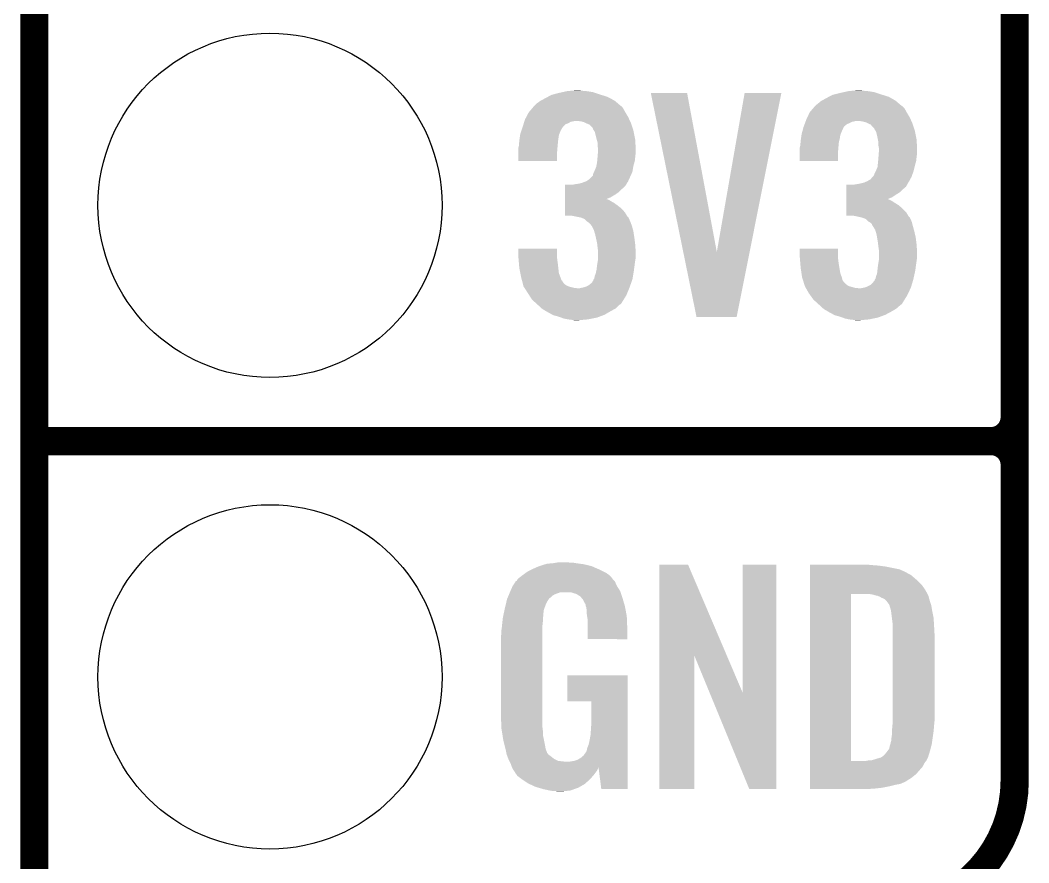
# Model space of a CAD drawing. Extents: x -1.3 to 24.2, y -3.9 to 53.4.
# Drawn here: x -1.35 to 4.09, y -1 to 3.54 of the extents above; entities that cross this region are included whole.
import ezdxf

# ---------------------------------------------------------------- set-up
doc = ezdxf.new("R2010")
doc.units = 0
doc.layers.get('0').update_dxf_attribs({"linetype": 'CONTINUOUS'})
for name, color, linetype in [('LIGHT_RANGER_14CLICK_V101_GKO', 10, 'CONTINUOUS'), ('LIGHT_RANGER_14CLICK_V101_GTO', 9, 'CONTINUOUS'), ('LIGHT_RANGER_14CLICK_V101_GTS', 11, 'CONTINUOUS')]:
    doc.layers.add(name, color=color, linetype=linetype)

# ---------------------------------------------------------------- blocks, each defined once
blk = doc.blocks.new('ROUND_58')
blk.add_circle((0, 0), 0.9271)

msp = doc.modelspace()

# ---------------------------------------------------------------- linework, layer by layer
at = {"layer": 'LIGHT_RANGER_14CLICK_V101_GKO', "const_width": 0.1524}
msp.add_lwpolyline([(-1.27, -3.81), (-1.27, 51.054)], dxfattribs=at)
at = {"layer": 'LIGHT_RANGER_14CLICK_V101_GTO', "const_width": 0.1524}
for points in [[(4.0132, -0.5588), (4.0132, 18.3388)], [(4.0132, 1.397), (4.0132, 3.683)], [(-1.27, 1.27), (3.8862, 1.27)], [(-1.27, 1.27), (3.8862, 1.27)]]:
    msp.add_lwpolyline(points, dxfattribs=at)
for points in [[(3.8862, 1.27, 0.4142136), (4.0132, 1.397)], [(4.0132, 1.143, 0.4142136), (3.8862, 1.27)], [(4.0132, 1.143, 0.4142136), (3.8862, 1.27)], [(3.302, -1.27, 0.4142136), (4.0132, -0.5588)]]:
    msp.add_lwpolyline(points, format="xyb", dxfattribs=at)
at = {"layer": 'LIGHT_RANGER_14CLICK_V101_GTO'}
for points in [[(1.57733, 3.149598), (1.600202, 3.15468), (1.739902, 3.149598), (1.70688, 3.15468)], [(1.600202, 3.15468), (1.62687, 3.15722), (1.70688, 3.15468), (1.678942, 3.15722)], [(1.62687, 3.15722), (1.653538, 3.15976), (1.678942, 3.15722), (1.668782, 3.15976)], [(3.09371, 3.149598), (3.116582, 3.15468), (3.256282, 3.149598), (3.22326, 3.15468)], [(3.116582, 3.15468), (3.14325, 3.15722), (3.22326, 3.15468), (3.19532, 3.15722)], [(3.14325, 3.15722), (3.169918, 3.15976), (3.19532, 3.15722), (3.182622, 3.15976)], [(1.43764, 3.08864), (1.45542, 3.101342), (1.87475, 3.08864), (1.859736, 3.101342)], [(1.45542, 3.101342), (1.460072, 3.10388), (1.859736, 3.101342), (1.856736, 3.10388)], [(1.460072, 3.10388), (1.48336, 3.11658), (1.856736, 3.10388), (1.832928, 3.11658)], [(1.48336, 3.11658), (1.49751, 3.1242), (1.832928, 3.11658), (1.818642, 3.1242)], [(1.49751, 3.1242), (1.516382, 3.134362), (1.818642, 3.1242), (1.786122, 3.134362)], [(1.516382, 3.134362), (1.5259, 3.1369), (1.786122, 3.134362), (1.778, 3.1369)], [(1.5259, 3.1369), (1.55448, 3.14452), (1.778, 3.1369), (1.755138, 3.14452)], [(1.55448, 3.14452), (1.57733, 3.149598), (1.755138, 3.14452), (1.739902, 3.149598)], [(2.052348, 3.1445), (2.052344, 3.144516), (2.247904, 3.1445), (2.052344, 3.144516)], [(2.2271, 2.288672), (2.052348, 3.1445), (2.407944, 2.288672), (2.247904, 3.1445)], [(2.407944, 2.288672), (2.557794, 3.144492), (2.584716, 2.288672), (2.755896, 3.144492)], [(2.557794, 3.144492), (2.5578, 3.14452), (2.755896, 3.144492), (2.5578, 3.14452)], [(2.95402, 3.08864), (2.969262, 3.101342), (3.38859, 3.08864), (3.373576, 3.101342)], [(2.969262, 3.101342), (2.973914, 3.10388), (3.373576, 3.101342), (3.370576, 3.10388)], [(2.973914, 3.10388), (2.9972, 3.11658), (3.370576, 3.10388), (3.348356, 3.11658)], [(2.9972, 3.11658), (3.01135, 3.1242), (3.348356, 3.11658), (3.335022, 3.1242)], [(3.01135, 3.1242), (3.030224, 3.134362), (3.335022, 3.1242), (3.302502, 3.134362)], [(3.030224, 3.134362), (3.040376, 3.1369), (3.302502, 3.134362), (3.29438, 3.1369)], [(3.040376, 3.1369), (3.07086, 3.14452), (3.29438, 3.1369), (3.271518, 3.14452)], [(3.07086, 3.14452), (3.09371, 3.149598), (3.271518, 3.14452), (3.256282, 3.149598)], [(1.394462, 3.04038), (1.413802, 3.06324), (1.91516, 3.04038), (1.902462, 3.06324)], [(1.413802, 3.06324), (1.422396, 3.073396), (1.902462, 3.06324), (1.894838, 3.073396)], [(1.422396, 3.073396), (1.422398, 3.073398), (1.894838, 3.073396), (1.894836, 3.073398)], [(1.422398, 3.073398), (1.424938, 3.075938), (1.894836, 3.073398), (1.889764, 3.075938)], [(1.424938, 3.075938), (1.43764, 3.08864), (1.889764, 3.075938), (1.87475, 3.08864)], [(2.9083, 3.04038), (2.92764, 3.063238), (3.43154, 3.04038), (3.418842, 3.063238)], [(2.92764, 3.063238), (2.936238, 3.073398), (3.418842, 3.063238), (3.408678, 3.073398)], [(2.936238, 3.073398), (2.938778, 3.075938), (3.408678, 3.073398), (3.403604, 3.075938)], [(2.938778, 3.075938), (2.941322, 3.078482), (3.403604, 3.075938), (3.400598, 3.078482)], [(2.941322, 3.078482), (2.95402, 3.08864), (3.400598, 3.078482), (3.38859, 3.08864)], [(1.37017, 2.98958), (1.371758, 2.99466), (1.620518, 2.98958), (1.645918, 2.99466)], [(1.371758, 2.99466), (1.37414, 3.002282), (1.939778, 2.99466), (1.93626, 3.002282)], [(1.37414, 3.002282), (1.380912, 3.014978), (1.93626, 3.002282), (1.9304, 3.014978)], [(1.380912, 3.014978), (1.39446, 3.040376), (1.9304, 3.014978), (1.915164, 3.040376)], [(1.39446, 3.040376), (1.394462, 3.04038), (1.915164, 3.040376), (1.91516, 3.04038)], [(1.676398, 2.99212), (1.653538, 2.99466), (1.94095, 2.99212), (1.939778, 2.99466)], [(1.694178, 2.987042), (1.676398, 2.99212), (1.943294, 2.987042), (1.94095, 2.99212)], [(2.885756, 2.989578), (2.88671, 2.99212), (3.136898, 2.989578), (3.1496, 2.99212)], [(2.88671, 2.99212), (2.887662, 2.99466), (3.1496, 2.99212), (3.159758, 2.99466)], [(2.887662, 2.99466), (2.89052, 3.00228), (3.456158, 2.99466), (3.452642, 3.00228)], [(2.89052, 3.00228), (2.896446, 3.014978), (3.452642, 3.00228), (3.44678, 3.014978)], [(2.896446, 3.014978), (2.9083, 3.040378), (3.44678, 3.014978), (3.431542, 3.040378)], [(2.9083, 3.040378), (2.9083, 3.04038), (3.431542, 3.040378), (3.43154, 3.04038)], [(3.190238, 2.99212), (3.169918, 2.99466), (3.45733, 2.99212), (3.456158, 2.99466)], [(3.210558, 2.987042), (3.190238, 2.99212), (3.459674, 2.987042), (3.45733, 2.99212)], [(1.348742, 2.923542), (1.355512, 2.943856), (1.559054, 2.923542), (1.56718, 2.943856)], [(1.355512, 2.943856), (1.356358, 2.946394), (1.56718, 2.943856), (1.569714, 2.946394)], [(1.356358, 2.946394), (1.357206, 2.948938), (1.569714, 2.946394), (1.56972, 2.948938)], [(1.357206, 2.948938), (1.36144, 2.96164), (1.56972, 2.948938), (1.578186, 2.96164)], [(1.36144, 2.96164), (1.362232, 2.96418), (1.578186, 2.96164), (1.57988, 2.96418)], [(1.362232, 2.96418), (1.3662, 2.976876), (1.57988, 2.96418), (1.59258, 2.976876)], [(1.3662, 2.976876), (1.367788, 2.98196), (1.59258, 2.976876), (1.607822, 2.98196)], [(1.367788, 2.98196), (1.37017, 2.98958), (1.607822, 2.98196), (1.620518, 2.98958)], [(1.704346, 2.981958), (1.694178, 2.987042), (1.94564, 2.981958), (1.943294, 2.987042)], [(1.70942, 2.97942), (1.704346, 2.981958), (1.946486, 2.97942), (1.94564, 2.981958)], [(1.722116, 2.97434), (1.70942, 2.97942), (1.94818, 2.97434), (1.946486, 2.97942)], [(1.737358, 2.959098), (1.722116, 2.97434), (1.95326, 2.959098), (1.94818, 2.97434)], [(1.739898, 2.954024), (1.737358, 2.959098), (1.954952, 2.954024), (1.95326, 2.959098)], [(1.7399, 2.951482), (1.739898, 2.954024), (1.9558, 2.951482), (1.954952, 2.954024)], [(1.744984, 2.943858), (1.7399, 2.951482), (1.95834, 2.943858), (1.9558, 2.951482)], [(1.750058, 2.936244), (1.744984, 2.943858), (1.959864, 2.936244), (1.95834, 2.943858)], [(1.75514, 2.91592), (1.750058, 2.936244), (1.963928, 2.91592), (1.959864, 2.936244)], [(2.86512, 2.923542), (2.870536, 2.943856), (3.075434, 2.923542), (3.08356, 2.943856)], [(2.870536, 2.943856), (2.871214, 2.946394), (3.08356, 2.943856), (3.086094, 2.946394)], [(2.871214, 2.946394), (2.871892, 2.948936), (3.086094, 2.946394), (3.0861, 2.948936)], [(2.871892, 2.948936), (2.87528, 2.96164), (3.0861, 2.948936), (3.09245, 2.96164)], [(2.87528, 2.96164), (2.87623, 2.964176), (3.09245, 2.96164), (3.093718, 2.964176)], [(2.87623, 2.964176), (2.880994, 2.976878), (3.093718, 2.964176), (3.108962, 2.976878)], [(2.880994, 2.976878), (2.8829, 2.98196), (3.108962, 2.976878), (3.12166, 2.98196)], [(2.8829, 2.98196), (2.885756, 2.989578), (3.12166, 2.98196), (3.136898, 2.989578)], [(3.220726, 2.981958), (3.210558, 2.987042), (3.46202, 2.981958), (3.459674, 2.987042)], [(3.2258, 2.97942), (3.220726, 2.981958), (3.462866, 2.97942), (3.46202, 2.981958)], [(3.238494, 2.974342), (3.2258, 2.97942), (3.46456, 2.974342), (3.462866, 2.97942)], [(3.24358, 2.96672), (3.238494, 2.974342), (3.4671, 2.96672), (3.46456, 2.974342)], [(3.256274, 2.954026), (3.24358, 2.96672), (3.471332, 2.954026), (3.4671, 2.96672)], [(3.25628, 2.951482), (3.256274, 2.954026), (3.47218, 2.951482), (3.471332, 2.954026)], [(3.261364, 2.943858), (3.25628, 2.951482), (3.47472, 2.943858), (3.47218, 2.951482)], [(3.266438, 2.936244), (3.261364, 2.943858), (3.476244, 2.936244), (3.47472, 2.943858)], [(3.27152, 2.91592), (3.266438, 2.936244), (3.480308, 2.91592), (3.476244, 2.936244)], [(1.342966, 2.88036), (1.34366, 2.88798), (1.55194, 2.88036), (1.552892, 2.88798)], [(1.34366, 2.88798), (1.345474, 2.90068), (1.552892, 2.88798), (1.55448, 2.90068)], [(1.345474, 2.90068), (1.348014, 2.918456), (1.55448, 2.90068), (1.55702, 2.918456)], [(1.348014, 2.918456), (1.348742, 2.923542), (1.55702, 2.918456), (1.559054, 2.923542)], [(1.761238, 2.893058), (1.75514, 2.91592), (1.9685, 2.893058), (1.963928, 2.91592)], [(1.7653, 2.877824), (1.761238, 2.893058), (1.969226, 2.877824), (1.9685, 2.893058)], [(2.859346, 2.880358), (2.86004, 2.88798), (3.06578, 2.880358), (3.067684, 2.88798)], [(2.86004, 2.88798), (2.861854, 2.90068), (3.067684, 2.88798), (3.07086, 2.90068)], [(2.861854, 2.90068), (2.864392, 2.918456), (3.07086, 2.90068), (3.0734, 2.918456)], [(2.864392, 2.918456), (2.86512, 2.923542), (3.0734, 2.918456), (3.075434, 2.923542)], [(3.276094, 2.893058), (3.27152, 2.91592), (3.48488, 2.893058), (3.480308, 2.91592)], [(3.27914, 2.877822), (3.276094, 2.893058), (3.485606, 2.877822), (3.48488, 2.893058)], [(1.33858, 2.849882), (1.339214, 2.85242), (1.549188, 2.849882), (1.5494, 2.85242)], [(1.33858, 2.821942), (1.33858, 2.849882), (1.54686, 2.821942), (1.549188, 2.849882)], [(1.339214, 2.85242), (1.34112, 2.860042), (1.5494, 2.85242), (1.550092, 2.860042)], [(1.34112, 2.860042), (1.342966, 2.88036), (1.550092, 2.860042), (1.55194, 2.88036)], [(1.7653, 2.860042), (1.7653, 2.877824), (1.970074, 2.860042), (1.969226, 2.877824)], [(1.76784, 2.847342), (1.7653, 2.860042), (1.970678, 2.847342), (1.970074, 2.860042)], [(1.767058, 2.82194), (1.76784, 2.832098), (1.97104, 2.82194), (1.97104, 2.832098)], [(1.76784, 2.83972), (1.76784, 2.847342), (1.97104, 2.83972), (1.970678, 2.847342)], [(1.76784, 2.832098), (1.76784, 2.83972), (1.97104, 2.832098), (1.97104, 2.83972)], [(2.85496, 2.849882), (2.855594, 2.85242), (3.063028, 2.849882), (3.06324, 2.85242)], [(2.85496, 2.821942), (2.85496, 2.849882), (3.0607, 2.821942), (3.063028, 2.849882)], [(2.855594, 2.85242), (2.8575, 2.860042), (3.06324, 2.85242), (3.063932, 2.860042)], [(2.8575, 2.860042), (2.859346, 2.880358), (3.063932, 2.860042), (3.06578, 2.880358)], [(3.27914, 2.860042), (3.27914, 2.877822), (3.486454, 2.860042), (3.485606, 2.877822)], [(3.28168, 2.847342), (3.27914, 2.860042), (3.487058, 2.847342), (3.486454, 2.860042)], [(3.280898, 2.82194), (3.28168, 2.832098), (3.48742, 2.82194), (3.48742, 2.832098)], [(3.28168, 2.83972), (3.28168, 2.847342), (3.48742, 2.83972), (3.487058, 2.847342)], [(3.28168, 2.832098), (3.28168, 2.83972), (3.48742, 2.832098), (3.48742, 2.83972)], [(1.33858, 2.778784), (1.33858, 2.821942), (1.546836, 2.778784), (1.54686, 2.821942)], [(1.546836, 2.77876), (1.33858, 2.778784), (1.546836, 2.77876), (1.546836, 2.778784)], [(1.76276, 2.77114), (1.763452, 2.778758), (1.963882, 2.77114), (1.96596, 2.778758)], [(1.763452, 2.778758), (1.7653, 2.79908), (1.96596, 2.778758), (1.968216, 2.79908)], [(1.7653, 2.79908), (1.765494, 2.80162), (1.968216, 2.79908), (1.9685, 2.80162)], [(1.765494, 2.80162), (1.767058, 2.82194), (1.9685, 2.80162), (1.97104, 2.82194)], [(2.85496, 2.778784), (2.85496, 2.821942), (3.060676, 2.778784), (3.0607, 2.821942)], [(3.060676, 2.77876), (2.85496, 2.778784), (3.060676, 2.77876), (3.060676, 2.778784)], [(3.2766, 2.77114), (3.277292, 2.778758), (3.480262, 2.77114), (3.48234, 2.778758)], [(3.277292, 2.778758), (3.27914, 2.79908), (3.48234, 2.778758), (3.484596, 2.79908)], [(3.27914, 2.79908), (3.279334, 2.80162), (3.484596, 2.79908), (3.48488, 2.80162)], [(3.279334, 2.80162), (3.280898, 2.82194), (3.48488, 2.80162), (3.48742, 2.82194)], [(1.742442, 2.712722), (1.746248, 2.720338), (1.949794, 2.712722), (1.953258, 2.720338)], [(1.746248, 2.720338), (1.75006, 2.72796), (1.953258, 2.720338), (1.954528, 2.72796)], [(1.75006, 2.72796), (1.75768, 2.745742), (1.954528, 2.72796), (1.957492, 2.745742)], [(1.75768, 2.745742), (1.758694, 2.75082), (1.957492, 2.745742), (1.95834, 2.75082)], [(1.758694, 2.75082), (1.76276, 2.77114), (1.95834, 2.75082), (1.963882, 2.77114)], [(3.25882, 2.71272), (3.26263, 2.72034), (3.464326, 2.71272), (3.467098, 2.72034)], [(3.26263, 2.72034), (3.26644, 2.72796), (3.467098, 2.72034), (3.469002, 2.72796)], [(3.26644, 2.72796), (3.27406, 2.745744), (3.469002, 2.72796), (3.47345, 2.745744)], [(3.27406, 2.745744), (3.274566, 2.75082), (3.47345, 2.745744), (3.47472, 2.75082)], [(3.274566, 2.75082), (3.2766, 2.77114), (3.47472, 2.75082), (3.480262, 2.77114)], [(1.68402, 2.66192), (1.690796, 2.664462), (1.92532, 2.66192), (1.927858, 2.664462)], [(1.690796, 2.664462), (1.704342, 2.669542), (1.927858, 2.664462), (1.930166, 2.669542)], [(1.704342, 2.669542), (1.719582, 2.679702), (1.930166, 2.669542), (1.934784, 2.679702)], [(1.719582, 2.679702), (1.739902, 2.700022), (1.934784, 2.679702), (1.944022, 2.700022)], [(1.739902, 2.700022), (1.742442, 2.712722), (1.944022, 2.700022), (1.949794, 2.712722)], [(3.200402, 2.661922), (3.20633, 2.664462), (3.439162, 2.661922), (3.441698, 2.664462)], [(3.20633, 2.664462), (3.218182, 2.66954), (3.441698, 2.664462), (3.444468, 2.66954)], [(3.218182, 2.66954), (3.235958, 2.679704), (3.444468, 2.66954), (3.450014, 2.679704)], [(3.235958, 2.679704), (3.24654, 2.692398), (3.450014, 2.679704), (3.45694, 2.692398)], [(3.24654, 2.692398), (3.248658, 2.694938), (3.45694, 2.692398), (3.457862, 2.694938)], [(3.248658, 2.694938), (3.25374, 2.700024), (3.457862, 2.694938), (3.459712, 2.700024)], [(3.25374, 2.700024), (3.25882, 2.71272), (3.459712, 2.700024), (3.464326, 2.71272)], [(1.590056, 2.59842), (1.590058, 2.61112), (1.861822, 2.59842), (1.8796, 2.61112)], [(1.590058, 2.61112), (1.59006, 2.626362), (1.8796, 2.61112), (1.894842, 2.626362)], [(1.59006, 2.626362), (1.590062, 2.639058), (1.894842, 2.626362), (1.910078, 2.639058)], [(1.590062, 2.639058), (1.590064, 2.65176), (1.910078, 2.639058), (1.920238, 2.65176)], [(1.635762, 2.65176), (1.63577, 2.651762), (1.920238, 2.65176), (1.92024, 2.651762)], [(1.63577, 2.651762), (1.64846, 2.6543), (1.92024, 2.651762), (1.921508, 2.6543)], [(1.64846, 2.6543), (1.666242, 2.65684), (1.921508, 2.6543), (1.922778, 2.65684)], [(1.666242, 2.65684), (1.684006, 2.661916), (1.922778, 2.65684), (1.925318, 2.661916)], [(1.684006, 2.661916), (1.68402, 2.66192), (1.925318, 2.661916), (1.92532, 2.66192)], [(3.106436, 2.59842), (3.106438, 2.61112), (3.37566, 2.59842), (3.395978, 2.61112)], [(3.106438, 2.61112), (3.10644, 2.626362), (3.395978, 2.61112), (3.411222, 2.626362)], [(3.10644, 2.626362), (3.106442, 2.639058), (3.411222, 2.626362), (3.426456, 2.639058)], [(3.106442, 2.639058), (3.106444, 2.65176), (3.426456, 2.639058), (3.434078, 2.65176)], [(3.149602, 2.65176), (3.149612, 2.651762), (3.434078, 2.65176), (3.43408, 2.651762)], [(3.149612, 2.651762), (3.18008, 2.65684), (3.43408, 2.651762), (3.436618, 2.65684)], [(3.18008, 2.65684), (3.200378, 2.661916), (3.436618, 2.65684), (3.439158, 2.661916)], [(3.200378, 2.661916), (3.200402, 2.661922), (3.439158, 2.661916), (3.439162, 2.661922)], [(1.590048, 2.5527), (1.59005, 2.56286), (1.854202, 2.5527), (1.83642, 2.56286)], [(1.59005, 2.56286), (1.590052, 2.57048), (1.83642, 2.56286), (1.823722, 2.57048)], [(1.590052, 2.57302), (1.590054, 2.58318), (1.811144, 2.57302), (1.836424, 2.58318)], [(1.590052, 2.57048), (1.590052, 2.57302), (1.823722, 2.57048), (1.813562, 2.57302)], [(1.590054, 2.58318), (1.590056, 2.59842), (1.836424, 2.58318), (1.861822, 2.59842)], [(3.106428, 2.5527), (3.10643, 2.562858), (3.36804, 2.5527), (3.352802, 2.562858)], [(3.10643, 2.562858), (3.106432, 2.57048), (3.352802, 2.562858), (3.33756, 2.57048)], [(3.106432, 2.57302), (3.106434, 2.58318), (3.327524, 2.57302), (3.352802, 2.58318)], [(3.106432, 2.573018), (3.106432, 2.57302), (3.329942, 2.573018), (3.327524, 2.57302)], [(3.106432, 2.57048), (3.106432, 2.573018), (3.33756, 2.57048), (3.329942, 2.573018)], [(3.106434, 2.58318), (3.106436, 2.59842), (3.352802, 2.58318), (3.37566, 2.59842)], [(1.59004, 2.484144), (1.590042, 2.501898), (1.923284, 2.484144), (1.912622, 2.501898)], [(1.590042, 2.501898), (1.590044, 2.52222), (1.912622, 2.501898), (1.894842, 2.52222)], [(1.590044, 2.52222), (1.590046, 2.54), (1.894842, 2.52222), (1.87198, 2.54)], [(1.590046, 2.54), (1.590048, 2.5527), (1.87198, 2.54), (1.854202, 2.5527)], [(3.10642, 2.484144), (3.106422, 2.501898), (3.439664, 2.484144), (3.429002, 2.501898)], [(3.106422, 2.501898), (3.106424, 2.522222), (3.429002, 2.501898), (3.40868, 2.522222)], [(3.106424, 2.522222), (3.106426, 2.54), (3.40868, 2.522222), (3.388362, 2.54)], [(3.106426, 2.54), (3.106428, 2.5527), (3.388362, 2.54), (3.36804, 2.5527)], [(1.625598, 2.48412), (1.59004, 2.484144), (1.923298, 2.48412), (1.923284, 2.484144)], [(1.663698, 2.4765), (1.625598, 2.48412), (1.927872, 2.4765), (1.923298, 2.48412)], [(1.663778, 2.476484), (1.663698, 2.4765), (1.930406, 2.476484), (1.927872, 2.4765)], [(1.676398, 2.47396), (1.663778, 2.476484), (1.93167, 2.47396), (1.930406, 2.476484)], [(1.694176, 2.466342), (1.676398, 2.47396), (1.93548, 2.466342), (1.93167, 2.47396)], [(1.69418, 2.46634), (1.694176, 2.466342), (1.93548, 2.46634), (1.93548, 2.466342)], [(1.706878, 2.453642), (1.69418, 2.46634), (1.940922, 2.453642), (1.93548, 2.46634)], [(1.715348, 2.44856), (1.706878, 2.453642), (1.9431, 2.44856), (1.940922, 2.453642)], [(1.719578, 2.446022), (1.715348, 2.44856), (1.944052, 2.446022), (1.9431, 2.44856)], [(1.727198, 2.438402), (1.719578, 2.446022), (1.94691, 2.438402), (1.944052, 2.446022)], [(3.141978, 2.48412), (3.10642, 2.484144), (3.439678, 2.48412), (3.439664, 2.484144)], [(3.16738, 2.47904), (3.141978, 2.48412), (3.442728, 2.47904), (3.439678, 2.48412)], [(3.17881, 2.4765), (3.16738, 2.47904), (3.444252, 2.4765), (3.442728, 2.47904)], [(3.178882, 2.476484), (3.17881, 2.4765), (3.446786, 2.476484), (3.444252, 2.4765)], [(3.190238, 2.47396), (3.178882, 2.476484), (3.44805, 2.47396), (3.446786, 2.476484)], [(3.210556, 2.46634), (3.190238, 2.47396), (3.45186, 2.46634), (3.44805, 2.47396)], [(3.223258, 2.453642), (3.210556, 2.46634), (3.457302, 2.453642), (3.45186, 2.46634)], [(3.231732, 2.448558), (3.223258, 2.453642), (3.45948, 2.448558), (3.457302, 2.453642)], [(3.235958, 2.446022), (3.231732, 2.448558), (3.460116, 2.446022), (3.45948, 2.448558)], [(3.243576, 2.4384), (3.235958, 2.446022), (3.46202, 2.4384), (3.460116, 2.446022)], [(1.73228, 2.43078), (1.727198, 2.438402), (1.949768, 2.43078), (1.94691, 2.438402)], [(1.734816, 2.428242), (1.73228, 2.43078), (1.950718, 2.428242), (1.949768, 2.43078)], [(1.734818, 2.428238), (1.734816, 2.428242), (1.95072, 2.428238), (1.950718, 2.428242)], [(1.74498, 2.40792), (1.734818, 2.428238), (1.956262, 2.40792), (1.95072, 2.428238)], [(1.747266, 2.4003), (1.74498, 2.40792), (1.95834, 2.4003), (1.956262, 2.40792)], [(1.7526, 2.382518), (1.747266, 2.4003), (1.961076, 2.382518), (1.95834, 2.4003)], [(3.24612, 2.430784), (3.243576, 2.4384), (3.463924, 2.430784), (3.46202, 2.4384)], [(3.248658, 2.428242), (3.24612, 2.430784), (3.46456, 2.428242), (3.463924, 2.430784)], [(3.24866, 2.42824), (3.248658, 2.428242), (3.46456, 2.42824), (3.46456, 2.428242)], [(3.261358, 2.407922), (3.24866, 2.42824), (3.470102, 2.407922), (3.46456, 2.42824)], [(3.263646, 2.4003), (3.261358, 2.407922), (3.47218, 2.4003), (3.470102, 2.407922)], [(3.26898, 2.382522), (3.263646, 2.4003), (3.476284, 2.382522), (3.47218, 2.4003)], [(1.755988, 2.36728), (1.7526, 2.382518), (1.96342, 2.36728), (1.961076, 2.382518)], [(1.76276, 2.3368), (1.755988, 2.36728), (1.96723, 2.3368), (1.96342, 2.36728)], [(3.271522, 2.367278), (3.26898, 2.382522), (3.4798, 2.367278), (3.476284, 2.382522)], [(3.2766, 2.3368), (3.271522, 2.367278), (3.48361, 2.3368), (3.4798, 2.367278)], [(1.33858, 2.263138), (1.338602, 2.306296), (1.54686, 2.263138), (1.54686, 2.306296)], [(1.338602, 2.306296), (1.338604, 2.30632), (1.54686, 2.306296), (1.338604, 2.30632)], [(1.76389, 2.32664), (1.76276, 2.3368), (1.9685, 2.32664), (1.96723, 2.3368)], [(1.7653, 2.31394), (1.76389, 2.32664), (1.969294, 2.31394), (1.9685, 2.32664)], [(1.76784, 2.29616), (1.7653, 2.31394), (1.970406, 2.29616), (1.969294, 2.31394)], [(1.76784, 2.286002), (1.76784, 2.29616), (1.97104, 2.286002), (1.970406, 2.29616)], [(1.76784, 2.258058), (1.76784, 2.286002), (1.97104, 2.258058), (1.97104, 2.286002)], [(2.298696, 1.93804), (2.2271, 2.288672), (2.514584, 1.93804), (2.584716, 2.288672)], [(2.85496, 2.263138), (2.854982, 2.306296), (3.0607, 2.263138), (3.0607, 2.306296)], [(2.854982, 2.306296), (2.854984, 2.30632), (3.0607, 2.306296), (2.854984, 2.30632)], [(3.27773, 2.32664), (3.2766, 2.3368), (3.48488, 2.32664), (3.48361, 2.3368)], [(3.27914, 2.31394), (3.27773, 2.32664), (3.485674, 2.31394), (3.48488, 2.32664)], [(3.28168, 2.29616), (3.27914, 2.31394), (3.486786, 2.29616), (3.485674, 2.31394)], [(3.28168, 2.286002), (3.28168, 2.29616), (3.48742, 2.286002), (3.486786, 2.29616)], [(3.28168, 2.258058), (3.28168, 2.286002), (3.48742, 2.258058), (3.48742, 2.286002)], [(1.339004, 2.25806), (1.33858, 2.263138), (1.54686, 2.25806), (1.54686, 2.263138)], [(1.340698, 2.23774), (1.339004, 2.25806), (1.5494, 2.23774), (1.54686, 2.25806)], [(1.34218, 2.21996), (1.340698, 2.23774), (1.55194, 2.21996), (1.5494, 2.23774)], [(1.764028, 2.22504), (1.766992, 2.24282), (1.96596, 2.22504), (1.9685, 2.24282)], [(1.766992, 2.24282), (1.76784, 2.247902), (1.9685, 2.24282), (1.969346, 2.247902)], [(1.76784, 2.247902), (1.76784, 2.258058), (1.969346, 2.247902), (1.97104, 2.258058)], [(2.855384, 2.25806), (2.85496, 2.263138), (3.0607, 2.25806), (3.0607, 2.263138)], [(2.857078, 2.23774), (2.855384, 2.25806), (3.06324, 2.23774), (3.0607, 2.25806)], [(2.85856, 2.21996), (2.857078, 2.23774), (3.06578, 2.21996), (3.06324, 2.23774)], [(3.277868, 2.22504), (3.280832, 2.24282), (3.48234, 2.22504), (3.48488, 2.24282)], [(3.280832, 2.24282), (3.28168, 2.247902), (3.48488, 2.24282), (3.485726, 2.247902)], [(3.28168, 2.247902), (3.28168, 2.258058), (3.485726, 2.247902), (3.48742, 2.258058)], [(1.34366, 2.20218), (1.34218, 2.21996), (1.553918, 2.20218), (1.55194, 2.21996)], [(1.34925, 2.174236), (1.34366, 2.20218), (1.557022, 2.174236), (1.553918, 2.20218)], [(1.75514, 2.171702), (1.758526, 2.18694), (1.958338, 2.171702), (1.96088, 2.18694)], [(1.758526, 2.18694), (1.76022, 2.194562), (1.96088, 2.18694), (1.961896, 2.194562)], [(1.76022, 2.194562), (1.76276, 2.21742), (1.961896, 2.194562), (1.964944, 2.21742)], [(1.76276, 2.21742), (1.764028, 2.22504), (1.964944, 2.21742), (1.96596, 2.22504)], [(2.86004, 2.20218), (2.85856, 2.21996), (3.068744, 2.20218), (3.06578, 2.21996)], [(2.864232, 2.174238), (2.86004, 2.20218), (3.073402, 2.174238), (3.068744, 2.20218)], [(3.27152, 2.171702), (3.273212, 2.186942), (3.473872, 2.171702), (3.47726, 2.186942)], [(3.273212, 2.186942), (3.2766, 2.21742), (3.47726, 2.186942), (3.481322, 2.21742)], [(3.2766, 2.21742), (3.277868, 2.22504), (3.481322, 2.21742), (3.48234, 2.22504)], [(1.35382, 2.151378), (1.34925, 2.174236), (1.565604, 2.151378), (1.557022, 2.174236)], [(1.358498, 2.1336), (1.35382, 2.151378), (1.572278, 2.1336), (1.565604, 2.151378)], [(1.358502, 2.133584), (1.358498, 2.1336), (1.574806, 2.133584), (1.572278, 2.1336)], [(1.359836, 2.128518), (1.358502, 2.133584), (1.577342, 2.128518), (1.574806, 2.133584)], [(1.36184, 2.120898), (1.359836, 2.128518), (1.582422, 2.120898), (1.577342, 2.128518)], [(1.363846, 2.113278), (1.36184, 2.120898), (1.590042, 2.113278), (1.582422, 2.120898)], [(1.71958, 2.11074), (1.734822, 2.123444), (1.9425, 2.11074), (1.946984, 2.123444)], [(1.734822, 2.123444), (1.74244, 2.136142), (1.946984, 2.123444), (1.951464, 2.136142)], [(1.74244, 2.136142), (1.742444, 2.138686), (1.951464, 2.136142), (1.952362, 2.138686)], [(1.742444, 2.138686), (1.744132, 2.14122), (1.952362, 2.138686), (1.953258, 2.14122)], [(1.744132, 2.14122), (1.747522, 2.1463), (1.953258, 2.14122), (1.954104, 2.1463)], [(1.747522, 2.1463), (1.750062, 2.159002), (1.954104, 2.1463), (1.956222, 2.159002)], [(1.750062, 2.159002), (1.75514, 2.171702), (1.956222, 2.159002), (1.958338, 2.171702)], [(2.86728, 2.153918), (2.864232, 2.174238), (3.08102, 2.153918), (3.073402, 2.174238)], [(2.86766, 2.151382), (2.86728, 2.153918), (3.081658, 2.151382), (3.08102, 2.153918)], [(2.873276, 2.1336), (2.86766, 2.151382), (3.08612, 2.1336), (3.081658, 2.151382)], [(2.87328, 2.133584), (2.873276, 2.1336), (3.088646, 2.133584), (3.08612, 2.1336)], [(2.874878, 2.128522), (2.87328, 2.133584), (3.091182, 2.128522), (3.088646, 2.133584)], [(2.879692, 2.11328), (2.874878, 2.128522), (3.106422, 2.11328), (3.091182, 2.128522)], [(3.235958, 2.110742), (3.248662, 2.123442), (3.458134, 2.110742), (3.46187, 2.123442)], [(3.248662, 2.123442), (3.25882, 2.136144), (3.46187, 2.123442), (3.465606, 2.136144)], [(3.25882, 2.136144), (3.258824, 2.138686), (3.465606, 2.136144), (3.466354, 2.138686)], [(3.258824, 2.138686), (3.260512, 2.14122), (3.466354, 2.138686), (3.4671, 2.14122)], [(3.260512, 2.14122), (3.263902, 2.1463), (3.4671, 2.14122), (3.468228, 2.1463)], [(3.263902, 2.1463), (3.266442, 2.159002), (3.468228, 2.1463), (3.47105, 2.159002)], [(3.266442, 2.159002), (3.27152, 2.171702), (3.47105, 2.159002), (3.473872, 2.171702)], [(1.36585, 2.10566), (1.363846, 2.113278), (1.602738, 2.10566), (1.590042, 2.113278)], [(1.366518, 2.103118), (1.36585, 2.10566), (1.61037, 2.103118), (1.602738, 2.10566)], [(1.36815, 2.100582), (1.366518, 2.103118), (1.61798, 2.100582), (1.61037, 2.103118)], [(1.371416, 2.0955), (1.36815, 2.100582), (1.638302, 2.0955), (1.61798, 2.100582)], [(1.37305, 2.09296), (1.371416, 2.0955), (1.658622, 2.09296), (1.638302, 2.0955)], [(1.397546, 2.05486), (1.37305, 2.09296), (1.920238, 2.05486), (1.935926, 2.09296)], [(1.668782, 2.09296), (1.67894, 2.0955), (1.935926, 2.09296), (1.936972, 2.0955)], [(1.67894, 2.0955), (1.69164, 2.098042), (1.936972, 2.0955), (1.93802, 2.098042)], [(1.69164, 2.098042), (1.706882, 2.10312), (1.93802, 2.098042), (1.939812, 2.10312)], [(1.706882, 2.10312), (1.71958, 2.11074), (1.939812, 2.10312), (1.9425, 2.11074)], [(2.882098, 2.105658), (2.879692, 2.11328), (3.11658, 2.105658), (3.106422, 2.11328)], [(2.882898, 2.103122), (2.882098, 2.105658), (3.12546, 2.103122), (3.11658, 2.105658)], [(2.887254, 2.0955), (2.882898, 2.103122), (3.152142, 2.0955), (3.12546, 2.103122)], [(2.888706, 2.09296), (2.887254, 2.0955), (3.175002, 2.09296), (3.152142, 2.0955)], [(2.903218, 2.06756), (2.888706, 2.09296), (3.440054, 2.06756), (3.452008, 2.09296)], [(2.912292, 2.05486), (2.903218, 2.06756), (3.434078, 2.05486), (3.440054, 2.06756)], [(3.182622, 2.09296), (3.208012, 2.09804), (3.452008, 2.09296), (3.4544, 2.09804)], [(3.208012, 2.09804), (3.208022, 2.098042), (3.4544, 2.09804), (3.4544, 2.098042)], [(3.208022, 2.098042), (3.22072, 2.10312), (3.4544, 2.098042), (3.455894, 2.10312)], [(3.22072, 2.10312), (3.235958, 2.110742), (3.455894, 2.10312), (3.458134, 2.110742)], [(1.41224, 2.032004), (1.397546, 2.05486), (1.905954, 2.032004), (1.920238, 2.05486)], [(1.431802, 2.01422), (1.41224, 2.032004), (1.894842, 2.01422), (1.905954, 2.032004)], [(1.43739, 2.00914), (1.431802, 2.01422), (1.892294, 2.00914), (1.894842, 2.01422)], [(2.92862, 2.032002), (2.912292, 2.05486), (3.419792, 2.032002), (3.434078, 2.05486)], [(2.94818, 2.01422), (2.92862, 2.032002), (3.408682, 2.01422), (3.419792, 2.032002)], [(2.953766, 2.009142), (2.94818, 2.01422), (3.406136, 2.009142), (3.408682, 2.01422)], [(1.445774, 2.001518), (1.43739, 2.00914), (1.879598, 2.001518), (1.892294, 2.00914)], [(1.46533, 1.983738), (1.445774, 2.001518), (1.861818, 1.983738), (1.879598, 2.001518)], [(1.468118, 1.981202), (1.46533, 1.983738), (1.857168, 1.981202), (1.861818, 1.983738)], [(1.489892, 1.9685), (1.468118, 1.981202), (1.83388, 1.9685), (1.857168, 1.981202)], [(1.4986, 1.96342), (1.489892, 1.9685), (1.825172, 1.96342), (1.83388, 1.9685)], [(1.521882, 1.95072), (1.4986, 1.96342), (1.803404, 1.95072), (1.825172, 1.96342)], [(2.96215, 2.00152), (2.953766, 2.009142), (3.39598, 2.00152), (3.406136, 2.009142)], [(2.98171, 1.983738), (2.96215, 2.00152), (3.375658, 1.983738), (3.39598, 2.00152)], [(2.984498, 1.981202), (2.98171, 1.983738), (3.37143, 1.981202), (3.375658, 1.983738)], [(3.006272, 1.9685), (2.984498, 1.981202), (3.35026, 1.9685), (3.37143, 1.981202)], [(3.01498, 1.96342), (3.006272, 1.9685), (3.340824, 1.96342), (3.35026, 1.9685)], [(3.038262, 1.95072), (3.01498, 1.96342), (3.31724, 1.95072), (3.340824, 1.96342)], [(1.526538, 1.94818), (1.521882, 1.95072), (1.796628, 1.94818), (1.803404, 1.95072)], [(1.55448, 1.940558), (1.526538, 1.94818), (1.7763, 1.940558), (1.796628, 1.94818)], [(1.56845, 1.93548), (1.55448, 1.940558), (1.762758, 1.93548), (1.7763, 1.940558)], [(1.58242, 1.930402), (1.56845, 1.93548), (1.737368, 1.930402), (1.762758, 1.93548)], [(1.607822, 1.92532), (1.58242, 1.930402), (1.71196, 1.92532), (1.737368, 1.930402)], [(1.62814, 1.92278), (1.607822, 1.92532), (1.68402, 1.92278), (1.71196, 1.92532)], [(1.643378, 1.92024), (1.62814, 1.92278), (1.656082, 1.92024), (1.68402, 1.92278)], [(2.51458, 1.93802), (2.298696, 1.93804), (2.51458, 1.93802), (2.514584, 1.93804)], [(3.042918, 1.94818), (3.038262, 1.95072), (3.310466, 1.94818), (3.31724, 1.95072)], [(3.07086, 1.940558), (3.042918, 1.94818), (3.290138, 1.940558), (3.310466, 1.94818)], [(3.08483, 1.93548), (3.07086, 1.940558), (3.276598, 1.93548), (3.290138, 1.940558)], [(3.0988, 1.930402), (3.08483, 1.93548), (3.252478, 1.930402), (3.276598, 1.93548)], [(3.12166, 1.92532), (3.0988, 1.930402), (3.22834, 1.92532), (3.252478, 1.930402)], [(3.14452, 1.92278), (3.12166, 1.92532), (3.2004, 1.92278), (3.22834, 1.92532)], [(3.157218, 1.92024), (3.14452, 1.92278), (3.172462, 1.92024), (3.2004, 1.92278)], [(1.452874, 0.596898), (1.46812, 0.60198), (1.732282, 0.596898), (1.710686, 0.60198)], [(1.46812, 0.60198), (1.485054, 0.60706), (1.710686, 0.60198), (1.689098, 0.60706)], [(1.485054, 0.60706), (1.493522, 0.6096), (1.689098, 0.60706), (1.67005, 0.6096)], [(1.493522, 0.6096), (1.524, 0.61214), (1.67005, 0.6096), (1.651, 0.61214)], [(1.524, 0.61214), (1.53924, 0.61468), (1.651, 0.61214), (1.635762, 0.61468)], [(1.53924, 0.61468), (1.554482, 0.61722), (1.617982, 0.61468), (1.607822, 0.61722)], [(2.098054, 0.116718), (2.098062, 0.604504), (2.461048, 0.116718), (2.252984, 0.604504)], [(2.098062, 0.604504), (2.098064, 0.60452), (2.252984, 0.604504), (2.098064, 0.60452)], [(2.54762, -0.086242), (2.547642, 0.604496), (2.727946, -0.086242), (2.72796, 0.604496)], [(2.547642, 0.604496), (2.547644, 0.60452), (2.72796, 0.604496), (2.547644, 0.60452)], [(2.910862, 0.60198), (2.910864, 0.60452), (3.24612, 0.60198), (3.22072, 0.60452)], [(2.910862, 0.59944), (2.910862, 0.60198), (3.27914, 0.59944), (3.24612, 0.60198)], [(2.910862, 0.59436), (2.910862, 0.59944), (3.317238, 0.59436), (3.27914, 0.59944)], [(1.336044, 0.528322), (1.3589, 0.5461), (1.846578, 0.528322), (1.831342, 0.5461)], [(1.3589, 0.5461), (1.37636, 0.558798), (1.831342, 0.5461), (1.813558, 0.558798)], [(1.37636, 0.558798), (1.386842, 0.56642), (1.813558, 0.558798), (1.798318, 0.56642)], [(1.386842, 0.56642), (1.41224, 0.57912), (1.798318, 0.56642), (1.77292, 0.57912)], [(1.41224, 0.57912), (1.4224, 0.5842), (1.77292, 0.57912), (1.761308, 0.5842)], [(1.4224, 0.5842), (1.44526, 0.59436), (1.761308, 0.5842), (1.738084, 0.59436)], [(1.44526, 0.59436), (1.452874, 0.596898), (1.738084, 0.59436), (1.732282, 0.596898)], [(2.910862, 0.579118), (2.910862, 0.59436), (3.393442, 0.579118), (3.317238, 0.59436)], [(2.910862, 0.56388), (2.910862, 0.579118), (3.42646, 0.56388), (3.393442, 0.579118)], [(2.910862, 0.561338), (2.910862, 0.56388), (3.431542, 0.561338), (3.42646, 0.56388)], [(2.910862, 0.55626), (2.910862, 0.561338), (3.439162, 0.55626), (3.431542, 0.561338)], [(2.910862, 0.54864), (2.910862, 0.55626), (3.454398, 0.54864), (3.439162, 0.55626)], [(2.910862, 0.5334), (2.910862, 0.54864), (3.47218, 0.5334), (3.454398, 0.54864)], [(1.29794, 0.46736), (1.3081, 0.49022), (1.88399, 0.46736), (1.869442, 0.49022)], [(1.3081, 0.49022), (1.308102, 0.490222), (1.869442, 0.49022), (1.869442, 0.490222)], [(1.308102, 0.490222), (1.323336, 0.513076), (1.869442, 0.490222), (1.859282, 0.513076)], [(1.323336, 0.513076), (1.32334, 0.513082), (1.859282, 0.513076), (1.859278, 0.513082)], [(1.32334, 0.513082), (1.323364, 0.51562), (1.859278, 0.513082), (1.85674, 0.51562)], [(1.323364, 0.51562), (1.328422, 0.51563), (1.85674, 0.51562), (1.85673, 0.51563)], [(1.328422, 0.51563), (1.332992, 0.523242), (1.85673, 0.51563), (1.849122, 0.523242)], [(1.332992, 0.523242), (1.33604, 0.528316), (1.849122, 0.523242), (1.846582, 0.528316)], [(1.33604, 0.528316), (1.336044, 0.528322), (1.846582, 0.528316), (1.846578, 0.528322)], [(2.91086, 0.4953), (2.910862, 0.515622), (3.51282, 0.4953), (3.4925, 0.515622)], [(2.91086, 0.4699), (2.91086, 0.4953), (3.5306, 0.4699), (3.51282, 0.4953)], [(2.910862, 0.515622), (2.910862, 0.5334), (3.4925, 0.515622), (3.47218, 0.5334)], [(1.280828, 0.426718), (1.285106, 0.436878), (1.511296, 0.426718), (1.521458, 0.436878)], [(1.285106, 0.436878), (1.288314, 0.4445), (1.521458, 0.436878), (1.534158, 0.4445)], [(1.288314, 0.4445), (1.292592, 0.454658), (1.534158, 0.4445), (1.562098, 0.454658)], [(1.292592, 0.45466), (1.295802, 0.462282), (1.889762, 0.45466), (1.88722, 0.462282)], [(1.292592, 0.454658), (1.292592, 0.45466), (1.562098, 0.454658), (1.625596, 0.45466)], [(1.295802, 0.462282), (1.29794, 0.46736), (1.88722, 0.462282), (1.88399, 0.46736)], [(1.640842, 0.44958), (1.625596, 0.45466), (1.891454, 0.44958), (1.889762, 0.45466)], [(1.651, 0.447042), (1.640842, 0.44958), (1.8923, 0.447042), (1.891454, 0.44958)], [(1.666238, 0.436882), (1.651, 0.447042), (1.895688, 0.436882), (1.8923, 0.447042)], [(1.671316, 0.434342), (1.666238, 0.436882), (1.896534, 0.434342), (1.895688, 0.436882)], [(2.910842, -0.452098), (2.91086, 0.44704), (3.13182, -0.452098), (3.131842, 0.44704)], [(2.91086, 0.44704), (2.91086, 0.4699), (3.54307, 0.44704), (3.5306, 0.4699)], [(3.243582, 0.4445), (3.223258, 0.44704), (3.544456, 0.4445), (3.54307, 0.44704)], [(3.25247, 0.44196), (3.243582, 0.4445), (3.54584, 0.44196), (3.544456, 0.4445)], [(3.261358, 0.43942), (3.25247, 0.44196), (3.547112, 0.43942), (3.54584, 0.44196)], [(3.274062, 0.436878), (3.261358, 0.43942), (3.548382, 0.436878), (3.547112, 0.43942)], [(3.286762, 0.431798), (3.274062, 0.436878), (3.549652, 0.431798), (3.548382, 0.436878)], [(1.26492, 0.36576), (1.270362, 0.388618), (1.477588, 0.36576), (1.4859, 0.388618)], [(1.270362, 0.388618), (1.2752, 0.408938), (1.4859, 0.388618), (1.49606, 0.408938)], [(1.2752, 0.408938), (1.277622, 0.419102), (1.49606, 0.408938), (1.502838, 0.419102)], [(1.277622, 0.419102), (1.279758, 0.424176), (1.502838, 0.419102), (1.506222, 0.424176)], [(1.279758, 0.424176), (1.280828, 0.426718), (1.506222, 0.424176), (1.511296, 0.426718)], [(1.680028, 0.42418), (1.671316, 0.434342), (1.89992, 0.42418), (1.896534, 0.434342)], [(1.68656, 0.416558), (1.680028, 0.42418), (1.902162, 0.416558), (1.89992, 0.42418)], [(1.69672, 0.396242), (1.68656, 0.416558), (1.908138, 0.396242), (1.902162, 0.416558)], [(1.701796, 0.388626), (1.69672, 0.396242), (1.910378, 0.388626), (1.908138, 0.396242)], [(1.7018, 0.381004), (1.701796, 0.388626), (1.91262, 0.381004), (1.910378, 0.388626)], [(1.701802, 0.381002), (1.7018, 0.381004), (1.91262, 0.381002), (1.91262, 0.381004)], [(1.704338, 0.375924), (1.701802, 0.381002), (1.913588, 0.375924), (1.91262, 0.381002)], [(3.294382, 0.42672), (3.286762, 0.431798), (3.55092, 0.42672), (3.549652, 0.431798)], [(3.299464, 0.42418), (3.294382, 0.42672), (3.551646, 0.42418), (3.55092, 0.42672)], [(3.302004, 0.424178), (3.299464, 0.42418), (3.551648, 0.424178), (3.551646, 0.42418)], [(3.31216, 0.419098), (3.302004, 0.424178), (3.553098, 0.419098), (3.551648, 0.424178)], [(3.322318, 0.40894), (3.31216, 0.419098), (3.556, 0.40894), (3.553098, 0.419098)], [(3.32232, 0.408938), (3.322318, 0.40894), (3.556002, 0.408938), (3.556, 0.40894)], [(3.337562, 0.388618), (3.32232, 0.408938), (3.562774, 0.388618), (3.556002, 0.408938)], [(3.338198, 0.38608), (3.337562, 0.388618), (3.56362, 0.38608), (3.562774, 0.388618)], [(3.3401, 0.378462), (3.338198, 0.38608), (3.56489, 0.378462), (3.56362, 0.38608)], [(1.25476, 0.3175), (1.257432, 0.330198), (1.471082, 0.3175), (1.4732, 0.330198)], [(1.257432, 0.330198), (1.260106, 0.342898), (1.4732, 0.330198), (1.4732, 0.342898)], [(1.260106, 0.342898), (1.262244, 0.353058), (1.4732, 0.342898), (1.47574, 0.353058)], [(1.262244, 0.353058), (1.263848, 0.360676), (1.47574, 0.353058), (1.47574, 0.360676)], [(1.263848, 0.360676), (1.26492, 0.36576), (1.47574, 0.360676), (1.477588, 0.36576)], [(1.70434, 0.373382), (1.704338, 0.375924), (1.914072, 0.373382), (1.913588, 0.375924)], [(1.70688, 0.360682), (1.70434, 0.373382), (1.916492, 0.360682), (1.914072, 0.373382)], [(1.70688, 0.340362), (1.70688, 0.360682), (1.920362, 0.340362), (1.916492, 0.360682)], [(1.708836, 0.327658), (1.70688, 0.340362), (1.92278, 0.327658), (1.920362, 0.340362)], [(1.71196, 0.307342), (1.708836, 0.327658), (1.923628, 0.307342), (1.92278, 0.327658)], [(3.34264, 0.37084), (3.3401, 0.378462), (3.56616, 0.37084), (3.56489, 0.378462)], [(3.34518, 0.365756), (3.34264, 0.37084), (3.567008, 0.365756), (3.56616, 0.37084)], [(3.34518, 0.363218), (3.34518, 0.365756), (3.567432, 0.363218), (3.567008, 0.365756)], [(3.34645, 0.3556), (3.34518, 0.363218), (3.5687, 0.3556), (3.567432, 0.363218)], [(3.34772, 0.34798), (3.34645, 0.3556), (3.570224, 0.34798), (3.5687, 0.3556)], [(3.35153, 0.3175), (3.34772, 0.34798), (3.57632, 0.3175), (3.570224, 0.34798)], [(1.24968, 0.26924), (1.250214, 0.274318), (1.46812, 0.26924), (1.46812, 0.274318)], [(1.250214, 0.274318), (1.25262, 0.29718), (1.46812, 0.274318), (1.47066, 0.29718)], [(1.25262, 0.29718), (1.254492, 0.314958), (1.47066, 0.29718), (1.47066, 0.314958)], [(1.254492, 0.314958), (1.25476, 0.3175), (1.47066, 0.314958), (1.471082, 0.3175)], [(1.71196, 0.2667), (1.71196, 0.307342), (1.92532, 0.2667), (1.923628, 0.307342)], [(3.35534, 0.287018), (3.35153, 0.3175), (3.578114, 0.287018), (3.57632, 0.3175)], [(3.35534, 0.27432), (3.35534, 0.287018), (3.57886, 0.27432), (3.578114, 0.287018)], [(3.35534, 0.228602), (3.35534, 0.27432), (3.5814, 0.228602), (3.57886, 0.27432)], [(1.2446, 0.218442), (1.24714, 0.233682), (1.46812, 0.218442), (1.46812, 0.233682)], [(1.2446, -0.20574), (1.2446, 0.218442), (1.46812, -0.20574), (1.46812, 0.218442)], [(1.24714, 0.25146), (1.24968, 0.26924), (1.46812, 0.25146), (1.46812, 0.26924)], [(1.24714, 0.233682), (1.24714, 0.25146), (1.46812, 0.233682), (1.46812, 0.25146)], [(1.71196, 0.203224), (1.71196, 0.2667), (1.925296, 0.203224), (1.92532, 0.2667)], [(3.35534, -0.23622), (3.35534, 0.228602), (3.5814, -0.23622), (3.5814, 0.228602)], [(1.925296, 0.2032), (1.71196, 0.203224), (1.925296, 0.2032), (1.925296, 0.203224)], [(2.09804, -0.604496), (2.098054, 0.116718), (2.285976, -0.604496), (2.286, 0.116718)], [(2.36963, -0.086242), (2.286, 0.116718), (2.54762, -0.086242), (2.461048, 0.116718)], [(1.60274, -0.132056), (1.602762, 0.007596), (1.927854, -0.132056), (1.92786, 0.007596)], [(1.602762, 0.007596), (1.602764, 0.00762), (1.92786, 0.007596), (1.602764, 0.00762)], [(2.583176, -0.604504), (2.36963, -0.086242), (2.727936, -0.604504), (2.727946, -0.086242)], [(1.732256, -0.13208), (1.60274, -0.132056), (1.927854, -0.13208), (1.927854, -0.132056)], [(1.73228, -0.243842), (1.732256, -0.13208), (1.92785, -0.243842), (1.927854, -0.13208)], [(1.246868, -0.26924), (1.2446, -0.20574), (1.46812, -0.26924), (1.46812, -0.20574)], [(1.24714, -0.276858), (1.246868, -0.26924), (1.469074, -0.276858), (1.46812, -0.26924)], [(1.72974, -0.28194), (1.73228, -0.243842), (1.927848, -0.28194), (1.92785, -0.243842)], [(3.3528, -0.279398), (3.354416, -0.26162), (3.577378, -0.279398), (3.57886, -0.26162)], [(3.354416, -0.26162), (3.35534, -0.25146), (3.57886, -0.26162), (3.579876, -0.25146)], [(3.35534, -0.25146), (3.35534, -0.23622), (3.579876, -0.25146), (3.5814, -0.23622)], [(1.249174, -0.289562), (1.24714, -0.276858), (1.47066, -0.289562), (1.469074, -0.276858)], [(1.252832, -0.312422), (1.249174, -0.289562), (1.47066, -0.312422), (1.47066, -0.289562)], [(1.256488, -0.33528), (1.252832, -0.312422), (1.47574, -0.33528), (1.47066, -0.312422)], [(1.72212, -0.3429), (1.7272, -0.31496), (1.927846, -0.3429), (1.927846, -0.31496)], [(1.7272, -0.31496), (1.72974, -0.28194), (1.927846, -0.31496), (1.927848, -0.28194)], [(3.34772, -0.335282), (3.35026, -0.322578), (3.57015, -0.335282), (3.571966, -0.322578)], [(3.35026, -0.322578), (3.3528, -0.30226), (3.571966, -0.322578), (3.574868, -0.30226)], [(3.3528, -0.2921), (3.3528, -0.279398), (3.57632, -0.2921), (3.577378, -0.279398)], [(3.3528, -0.30226), (3.3528, -0.2921), (3.574868, -0.30226), (3.57632, -0.2921)], [(1.2573, -0.34036), (1.256488, -0.33528), (1.476756, -0.34036), (1.47574, -0.33528)], [(1.26238, -0.36068), (1.2573, -0.34036), (1.48082, -0.36068), (1.476756, -0.34036)], [(1.269366, -0.388622), (1.26238, -0.36068), (1.485902, -0.388622), (1.48082, -0.36068)], [(1.709422, -0.383538), (1.71704, -0.365758), (1.927844, -0.383538), (1.927844, -0.365758)], [(1.71704, -0.365758), (1.72212, -0.3429), (1.927844, -0.365758), (1.927846, -0.3429)], [(3.337558, -0.386084), (3.3401, -0.37084), (3.560062, -0.386084), (3.564128, -0.37084)], [(3.3401, -0.37084), (3.342638, -0.363222), (3.564128, -0.37084), (3.56616, -0.363222)], [(3.342638, -0.363222), (3.345178, -0.355602), (3.56616, -0.363222), (3.567248, -0.355602)], [(3.345178, -0.355602), (3.34518, -0.353064), (3.567248, -0.355602), (3.56761, -0.353064)], [(3.34518, -0.353064), (3.347718, -0.345442), (3.56761, -0.353064), (3.568698, -0.345442)], [(3.347718, -0.345442), (3.34772, -0.335282), (3.568698, -0.345442), (3.57015, -0.335282)], [(1.27, -0.39116), (1.269366, -0.388622), (1.486856, -0.39116), (1.485902, -0.388622)], [(1.273556, -0.408938), (1.27, -0.39116), (1.493524, -0.408938), (1.486856, -0.39116)], [(1.274066, -0.411484), (1.273556, -0.408938), (1.496062, -0.411484), (1.493524, -0.408938)], [(1.27508, -0.416558), (1.274066, -0.411484), (1.498604, -0.416558), (1.496062, -0.411484)], [(1.280796, -0.4318), (1.27508, -0.416558), (1.51892, -0.4318), (1.498604, -0.416558)], [(1.2827, -0.43688), (1.280796, -0.4318), (1.52527, -0.43688), (1.51892, -0.4318)], [(1.673856, -0.43688), (1.689102, -0.424178), (1.927842, -0.43688), (1.927842, -0.424178)], [(1.689102, -0.424178), (1.701802, -0.406398), (1.927842, -0.424178), (1.927842, -0.406398)], [(1.701802, -0.406398), (1.70434, -0.403856), (1.927842, -0.406398), (1.927842, -0.403856)], [(1.70434, -0.403856), (1.70688, -0.396238), (1.927842, -0.403856), (1.927844, -0.396238)], [(1.70688, -0.396238), (1.709422, -0.383538), (1.927844, -0.396238), (1.927844, -0.383538)], [(3.27406, -0.43942), (3.29184, -0.434342), (3.543298, -0.43942), (3.545838, -0.434342)], [(3.29184, -0.434342), (3.291842, -0.43434), (3.545838, -0.434342), (3.54584, -0.43434)], [(3.291842, -0.43434), (3.30708, -0.42418), (3.54584, -0.43434), (3.548966, -0.42418)], [(3.30708, -0.42418), (3.309622, -0.421638), (3.548966, -0.42418), (3.549748, -0.421638)], [(3.309622, -0.421638), (3.32232, -0.4064), (3.549748, -0.421638), (3.554436, -0.4064)], [(3.32232, -0.4064), (3.32613, -0.40132), (3.554436, -0.4064), (3.556, -0.40132)], [(3.32613, -0.40132), (3.337558, -0.386084), (3.556, -0.40132), (3.560062, -0.386084)], [(1.284878, -0.441962), (1.2827, -0.43688), (1.531622, -0.441962), (1.52527, -0.43688)], [(1.289232, -0.45212), (1.284878, -0.441962), (1.551944, -0.45212), (1.531622, -0.441962)], [(1.29032, -0.45466), (1.289232, -0.45212), (1.57226, -0.45466), (1.551944, -0.45212)], [(1.29159, -0.4572), (1.29032, -0.45466), (1.597658, -0.4572), (1.57226, -0.45466)], [(1.29794, -0.4699), (1.29159, -0.4572), (1.92784, -0.4699), (1.92784, -0.4572)], [(1.30302, -0.485138), (1.29794, -0.4699), (1.92784, -0.485138), (1.92784, -0.4699)], [(1.303804, -0.486706), (1.30302, -0.485138), (1.92784, -0.486706), (1.92784, -0.485138)], [(1.303806, -0.486708), (1.303804, -0.486706), (1.77038, -0.486708), (1.7704, -0.486706)], [(1.305564, -0.490224), (1.303806, -0.486708), (1.770378, -0.490224), (1.77038, -0.486708)], [(1.610362, -0.4572), (1.62306, -0.45466), (1.92784, -0.4572), (1.92784, -0.45466)], [(1.62306, -0.45466), (1.640842, -0.452118), (1.92784, -0.45466), (1.92784, -0.452118)], [(1.640842, -0.452118), (1.656082, -0.44704), (1.92784, -0.452118), (1.927842, -0.44704)], [(1.656082, -0.44704), (1.673856, -0.43688), (1.927842, -0.44704), (1.927842, -0.43688)], [(1.785618, -0.604498), (1.7704, -0.486706), (1.927836, -0.604498), (1.92784, -0.486706)], [(2.91084, -0.523242), (2.910842, -0.482598), (3.482338, -0.523242), (3.5179, -0.482598)], [(2.910842, -0.45212), (2.910842, -0.452098), (3.213098, -0.45212), (3.13182, -0.452098)], [(2.910842, -0.462282), (2.910842, -0.45212), (3.528058, -0.462282), (3.536186, -0.45212)], [(2.910842, -0.482598), (2.910842, -0.462282), (3.5179, -0.482598), (3.528058, -0.462282)], [(3.213098, -0.45212), (3.225798, -0.44958), (3.536186, -0.45212), (3.538218, -0.44958)], [(3.241036, -0.44958), (3.241042, -0.449578), (3.538218, -0.44958), (3.53822, -0.449578)], [(3.241042, -0.449578), (3.27406, -0.43942), (3.53822, -0.449578), (3.543298, -0.43942)], [(1.3081, -0.495298), (1.305564, -0.490224), (1.767478, -0.495298), (1.770378, -0.490224)], [(1.316568, -0.508), (1.3081, -0.495298), (1.76022, -0.508), (1.767478, -0.495298)], [(1.31826, -0.51054), (1.316568, -0.508), (1.758314, -0.51054), (1.76022, -0.508)], [(1.320794, -0.513074), (1.31826, -0.51054), (1.756414, -0.513074), (1.758314, -0.51054)], [(1.3208, -0.515618), (1.320794, -0.513074), (1.754506, -0.515618), (1.756414, -0.513074)], [(1.329872, -0.52832), (1.3208, -0.515618), (1.74498, -0.52832), (1.754506, -0.515618)], [(1.333498, -0.533398), (1.329872, -0.52832), (1.740466, -0.533398), (1.74498, -0.52832)], [(1.35382, -0.54864), (1.333498, -0.533398), (1.726916, -0.54864), (1.740466, -0.533398)], [(2.91084, -0.54356), (2.91084, -0.523242), (3.456938, -0.54356), (3.482338, -0.523242)], [(2.91084, -0.56134), (2.91084, -0.54356), (3.428998, -0.56134), (3.456938, -0.54356)], [(1.357632, -0.55118), (1.35382, -0.54864), (1.72466, -0.55118), (1.726916, -0.54864)], [(1.391918, -0.574038), (1.357632, -0.55118), (1.699516, -0.574038), (1.72466, -0.55118)], [(1.39737, -0.576582), (1.391918, -0.574038), (1.696718, -0.576582), (1.699516, -0.574038)], [(1.43002, -0.59182), (1.39737, -0.576582), (1.670048, -0.59182), (1.696718, -0.576582)], [(1.447292, -0.5969), (1.43002, -0.59182), (1.661158, -0.5969), (1.670048, -0.59182)], [(1.4732, -0.60452), (1.447292, -0.5969), (1.639568, -0.60452), (1.661158, -0.5969)], [(2.91084, -0.56896), (2.91084, -0.56134), (3.41376, -0.56896), (3.428998, -0.56134)], [(2.91084, -0.57658), (2.91084, -0.56896), (3.395978, -0.57658), (3.41376, -0.56896)], [(2.91084, -0.58166), (2.91084, -0.57658), (3.36804, -0.58166), (3.395978, -0.57658)], [(2.91084, -0.58928), (2.91084, -0.58166), (3.33756, -0.58928), (3.36804, -0.58166)], [(2.91084, -0.5969), (2.91084, -0.58928), (3.29946, -0.5969), (3.33756, -0.58928)], [(2.91084, -0.60198), (2.91084, -0.5969), (3.25374, -0.60198), (3.29946, -0.5969)], [(1.50876, -0.61214), (1.4732, -0.60452), (1.617978, -0.61214), (1.639568, -0.60452)], [(1.523998, -0.61468), (1.50876, -0.61214), (1.59258, -0.61468), (1.617978, -0.61214)], [(1.551938, -0.61722), (1.539238, -0.61468), (1.567182, -0.61722), (1.59258, -0.61468)], [(1.927836, -0.60452), (1.785618, -0.604498), (1.927836, -0.60452), (1.927836, -0.604498)], [(2.285976, -0.60452), (2.09804, -0.604496), (2.285976, -0.60452), (2.285976, -0.604496)], [(2.727936, -0.60452), (2.583176, -0.604504), (2.727936, -0.60452), (2.727936, -0.604504)], [(2.91084, -0.604496), (2.91084, -0.60198), (3.205936, -0.604496), (3.25374, -0.60198)], [(3.205482, -0.60452), (2.91084, -0.604496), (3.205482, -0.60452), (3.205936, -0.604496)]]:
    msp.add_solid(points, dxfattribs=at)

# ---------------------------------------------------------------- block references
at = {"layer": 'LIGHT_RANGER_14CLICK_V101_GTS'}
for p in [(0, 2.54), (0, 0)]:
    msp.add_blockref('ROUND_58', p, dxfattribs=at)

doc.saveas('drawing.dxf')
